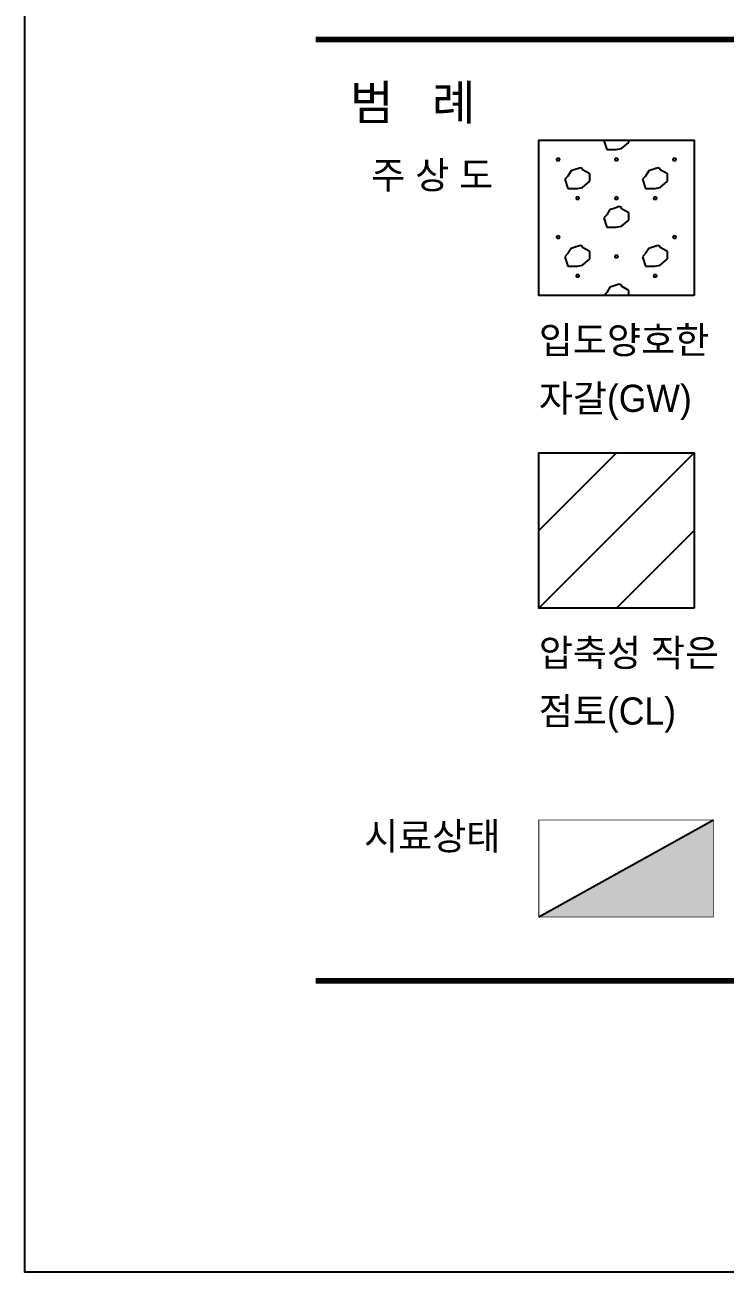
# Model space of a CAD drawing. Header units: metres. Extents: x 0 to 210, y 0 to 319.
# Drawn here: x 0 to 36.1, y -0.1 to 64.2 of the extents above; entities that cross this region are included whole.
import ezdxf
from ezdxf.enums import TextEntityAlignment as Align

# ---------------------------------------------------------------- set-up
doc = ezdxf.new("R2010")
doc.units = ezdxf.units.M
doc.header["$MEASUREMENT"] = 0
doc.layers.add('#영역', color=2, linetype='Continuous')
doc.styles.get("Standard").update_dxf_attribs({"font": 'gulim.ttc', "bigfont": 'visiohg.shx'})

# ---------------------------------------------------------------- blocks, each defined once
blk = doc.blocks.new('범례 외')
h = blk.add_hatch(color=256)
h.dxf.hatch_style = 1
h.paths.add_polyline_path([(586.464, 23.237), (577.464, 18.237), (586.464, 18.237)])
for p, q in [((580.821, 58.26), (580.81, 58.249)), ((580.81, 58.249), (580.964, 57.769)), ((581.453, 57.769), (581.722, 57.826)), ((581.722, 57.826), (582.097, 58.143)), ((582.097, 58.201), (582.097, 58.26)), ((582.097, 58.143), (582.097, 58.201)), ((578.392, 57.308), (578.38, 57.284)), ((578.38, 57.284), (578.38, 57.26)), ((578.38, 57.26), (578.38, 57.236)), ((578.38, 57.236), (578.416, 57.212)), ((578.416, 57.32), (578.392, 57.308)), ((578.44, 57.32), (578.416, 57.32)), ((578.416, 57.212), (578.44, 57.212)), ((578.464, 57.332), (578.44, 57.32)), ((578.44, 57.212), (578.476, 57.212)), ((578.488, 57.32), (578.464, 57.332)), ((578.476, 57.212), (578.5, 57.212)), ((578.524, 57.32), (578.488, 57.32)), ((578.5, 57.212), (578.524, 57.224)), ((578.536, 57.296), (578.524, 57.32)), ((578.524, 57.224), (578.548, 57.248)), ((578.548, 57.272), (578.536, 57.296)), ((578.548, 57.248), (578.548, 57.272)), ((580.964, 57.769), (581.233, 57.769)), ((581.233, 57.769), (581.453, 57.769)), ((581.392, 57.308), (581.38, 57.284)), ((581.38, 57.284), (581.38, 57.26)), ((581.38, 57.26), (581.38, 57.236)), ((581.38, 57.236), (581.416, 57.212)), ((581.416, 57.32), (581.392, 57.308)), ((581.44, 57.32), (581.416, 57.32)), ((581.416, 57.212), (581.44, 57.212)), ((581.464, 57.332), (581.44, 57.32)), ((581.44, 57.212), (581.476, 57.212)), ((581.488, 57.32), (581.464, 57.332)), ((581.476, 57.212), (581.5, 57.212)), ((581.524, 57.32), (581.488, 57.32)), ((581.5, 57.212), (581.524, 57.224)), ((581.536, 57.296), (581.524, 57.32)), ((581.524, 57.224), (581.548, 57.248)), ((581.548, 57.272), (581.536, 57.296)), ((581.548, 57.248), (581.548, 57.272)), ((584.392, 57.308), (584.38, 57.284)), ((584.38, 57.284), (584.38, 57.26)), ((584.38, 57.26), (584.38, 57.236)), ((584.38, 57.236), (584.416, 57.212)), ((584.416, 57.32), (584.392, 57.308)), ((584.44, 57.32), (584.416, 57.32)), ((584.416, 57.212), (584.44, 57.212)), ((584.464, 57.332), (584.44, 57.32)), ((584.44, 57.212), (584.476, 57.212)), ((584.488, 57.32), (584.464, 57.332)), ((584.476, 57.212), (584.5, 57.212)), ((584.524, 57.32), (584.488, 57.32)), ((584.5, 57.212), (584.524, 57.224)), ((584.536, 57.296), (584.524, 57.32)), ((584.524, 57.224), (584.548, 57.248)), ((584.548, 57.272), (584.536, 57.296)), ((584.548, 57.248), (584.548, 57.272)), ((579.127, 56.681), (578.964, 56.412)), ((579.29, 56.729), (579.127, 56.681)), ((579.607, 56.834), (579.29, 56.729)), ((579.722, 56.786), (579.607, 56.834)), ((579.722, 56.729), (579.722, 56.786)), ((580.097, 56.518), (579.722, 56.729)), ((583.127, 56.681), (582.964, 56.412)), ((583.29, 56.729), (583.127, 56.681)), ((583.607, 56.834), (583.29, 56.729)), ((583.722, 56.786), (583.607, 56.834)), ((583.722, 56.729), (583.722, 56.786)), ((584.097, 56.518), (583.722, 56.729)), ((578.964, 56.412), (578.81, 56.249)), ((578.81, 56.249), (578.964, 55.769)), ((579.722, 55.826), (580.097, 56.143)), ((580.097, 56.201), (580.097, 56.518)), ((580.097, 56.143), (580.097, 56.201)), ((582.964, 56.412), (582.81, 56.249)), ((582.81, 56.249), (582.964, 55.769)), ((583.722, 55.826), (584.097, 56.143)), ((584.097, 56.201), (584.097, 56.518)), ((584.097, 56.143), (584.097, 56.201)), ((578.964, 55.769), (579.233, 55.769)), ((579.233, 55.769), (579.453, 55.769)), ((579.392, 55.308), (579.38, 55.284)), ((579.38, 55.284), (579.38, 55.26)), ((579.38, 55.26), (579.38, 55.236)), ((579.416, 55.32), (579.392, 55.308)), ((579.44, 55.32), (579.416, 55.32)), ((579.464, 55.332), (579.44, 55.32)), ((579.453, 55.769), (579.722, 55.826)), ((579.488, 55.32), (579.464, 55.332)), ((579.524, 55.32), (579.488, 55.32)), ((579.536, 55.296), (579.524, 55.32)), ((579.548, 55.272), (579.536, 55.296)), ((579.548, 55.248), (579.548, 55.272)), ((581.392, 55.308), (581.38, 55.284)), ((581.38, 55.284), (581.38, 55.26)), ((581.38, 55.26), (581.38, 55.236)), ((581.416, 55.32), (581.392, 55.308)), ((581.44, 55.32), (581.416, 55.32)), ((581.464, 55.332), (581.44, 55.32)), ((581.488, 55.32), (581.464, 55.332)), ((581.524, 55.32), (581.488, 55.32)), ((581.536, 55.296), (581.524, 55.32)), ((581.548, 55.272), (581.536, 55.296)), ((581.548, 55.248), (581.548, 55.272)), ((582.964, 55.769), (583.233, 55.769)), ((583.233, 55.769), (583.453, 55.769)), ((583.392, 55.308), (583.38, 55.284)), ((583.38, 55.284), (583.38, 55.26)), ((583.38, 55.26), (583.38, 55.236)), ((583.416, 55.32), (583.392, 55.308)), ((583.44, 55.32), (583.416, 55.32)), ((583.464, 55.332), (583.44, 55.32)), ((583.453, 55.769), (583.722, 55.826)), ((583.488, 55.32), (583.464, 55.332)), ((583.524, 55.32), (583.488, 55.32)), ((583.536, 55.296), (583.524, 55.32)), ((583.548, 55.272), (583.536, 55.296)), ((583.548, 55.248), (583.548, 55.272)), ((579.38, 55.236), (579.416, 55.212)), ((579.416, 55.212), (579.44, 55.212)), ((579.44, 55.212), (579.476, 55.212)), ((579.476, 55.212), (579.5, 55.212)), ((579.5, 55.212), (579.524, 55.224)), ((579.524, 55.224), (579.548, 55.248)), ((581.127, 54.681), (580.964, 54.412)), ((581.29, 54.729), (581.127, 54.681)), ((581.607, 54.834), (581.29, 54.729)), ((581.38, 55.236), (581.416, 55.212)), ((581.416, 55.212), (581.44, 55.212)), ((581.44, 55.212), (581.476, 55.212)), ((581.476, 55.212), (581.5, 55.212)), ((581.5, 55.212), (581.524, 55.224)), ((581.524, 55.224), (581.548, 55.248)), ((581.722, 54.786), (581.607, 54.834)), ((581.722, 54.729), (581.722, 54.786)), ((582.097, 54.518), (581.722, 54.729)), ((583.38, 55.236), (583.416, 55.212)), ((583.416, 55.212), (583.44, 55.212)), ((583.44, 55.212), (583.476, 55.212)), ((583.476, 55.212), (583.5, 55.212)), ((583.5, 55.212), (583.524, 55.224)), ((583.524, 55.224), (583.548, 55.248)), ((580.964, 54.412), (580.81, 54.249)), ((580.81, 54.249), (580.964, 53.769)), ((581.722, 53.826), (582.097, 54.143)), ((582.097, 54.201), (582.097, 54.518)), ((582.097, 54.143), (582.097, 54.201)), ((578.464, 53.332), (578.44, 53.32)), ((578.488, 53.32), (578.464, 53.332)), ((580.964, 53.769), (581.233, 53.769)), ((581.233, 53.769), (581.453, 53.769)), ((581.453, 53.769), (581.722, 53.826)), ((584.464, 53.332), (584.44, 53.32)), ((584.488, 53.32), (584.464, 53.332)), ((578.392, 53.308), (578.38, 53.284)), ((578.38, 53.284), (578.38, 53.26)), ((578.38, 53.26), (578.38, 53.236)), ((578.38, 53.236), (578.416, 53.212)), ((578.416, 53.32), (578.392, 53.308)), ((578.44, 53.32), (578.416, 53.32)), ((578.416, 53.212), (578.44, 53.212)), ((578.44, 53.212), (578.476, 53.212)), ((578.476, 53.212), (578.5, 53.212)), ((578.524, 53.32), (578.488, 53.32)), ((578.5, 53.212), (578.524, 53.224)), ((578.536, 53.296), (578.524, 53.32)), ((578.524, 53.224), (578.548, 53.248)), ((578.548, 53.272), (578.536, 53.296)), ((578.548, 53.248), (578.548, 53.272)), ((579.29, 52.729), (579.127, 52.681)), ((579.607, 52.834), (579.29, 52.729)), ((579.722, 52.786), (579.607, 52.834)), ((579.722, 52.729), (579.722, 52.786)), ((580.097, 52.518), (579.722, 52.729)), ((583.29, 52.729), (583.127, 52.681)), ((583.607, 52.834), (583.29, 52.729)), ((583.722, 52.786), (583.607, 52.834)), ((583.722, 52.729), (583.722, 52.786)), ((584.097, 52.518), (583.722, 52.729)), ((584.392, 53.308), (584.38, 53.284)), ((584.38, 53.284), (584.38, 53.26)), ((584.38, 53.26), (584.38, 53.236)), ((584.38, 53.236), (584.416, 53.212)), ((584.416, 53.32), (584.392, 53.308)), ((584.44, 53.32), (584.416, 53.32)), ((584.416, 53.212), (584.44, 53.212)), ((584.44, 53.212), (584.476, 53.212)), ((584.476, 53.212), (584.5, 53.212)), ((584.524, 53.32), (584.488, 53.32)), ((584.5, 53.212), (584.524, 53.224)), ((584.536, 53.296), (584.524, 53.32)), ((584.524, 53.224), (584.548, 53.248)), ((584.548, 53.272), (584.536, 53.296)), ((584.548, 53.248), (584.548, 53.272)), ((578.964, 52.412), (578.81, 52.249)), ((578.81, 52.249), (578.964, 51.769)), ((579.127, 52.681), (578.964, 52.412)), ((579.722, 51.826), (580.097, 52.143)), ((580.097, 52.201), (580.097, 52.518)), ((580.097, 52.143), (580.097, 52.201)), ((581.392, 52.308), (581.38, 52.284)), ((581.38, 52.284), (581.38, 52.26)), ((581.38, 52.26), (581.38, 52.236)), ((581.38, 52.236), (581.416, 52.212)), ((581.416, 52.32), (581.392, 52.308)), ((581.44, 52.32), (581.416, 52.32)), ((581.416, 52.212), (581.44, 52.212)), ((581.464, 52.332), (581.44, 52.32)), ((581.44, 52.212), (581.476, 52.212)), ((581.488, 52.32), (581.464, 52.332)), ((581.476, 52.212), (581.5, 52.212)), ((581.524, 52.32), (581.488, 52.32)), ((581.5, 52.212), (581.524, 52.224)), ((581.536, 52.296), (581.524, 52.32)), ((581.524, 52.224), (581.548, 52.248)), ((581.548, 52.272), (581.536, 52.296)), ((581.548, 52.248), (581.548, 52.272)), ((582.964, 52.412), (582.81, 52.249)), ((582.81, 52.249), (582.964, 51.769)), ((583.127, 52.681), (582.964, 52.412)), ((583.722, 51.826), (584.097, 52.143)), ((584.097, 52.201), (584.097, 52.518)), ((584.097, 52.143), (584.097, 52.201)), ((578.964, 51.769), (579.233, 51.769)), ((579.233, 51.769), (579.453, 51.769)), ((579.453, 51.769), (579.722, 51.826)), ((582.964, 51.769), (583.233, 51.769)), ((583.233, 51.769), (583.453, 51.769)), ((583.453, 51.769), (583.722, 51.826)), ((579.392, 51.308), (579.38, 51.284)), ((579.38, 51.284), (579.38, 51.26)), ((579.38, 51.26), (579.38, 51.236)), ((579.38, 51.236), (579.416, 51.212)), ((579.416, 51.32), (579.392, 51.308)), ((579.44, 51.32), (579.416, 51.32)), ((579.416, 51.212), (579.44, 51.212)), ((579.464, 51.332), (579.44, 51.32)), ((579.44, 51.212), (579.476, 51.212)), ((579.488, 51.32), (579.464, 51.332)), ((579.476, 51.212), (579.5, 51.212)), ((579.524, 51.32), (579.488, 51.32)), ((579.5, 51.212), (579.524, 51.224)), ((579.536, 51.296), (579.524, 51.32)), ((579.524, 51.224), (579.548, 51.248)), ((579.548, 51.272), (579.536, 51.296)), ((579.548, 51.248), (579.548, 51.272)), ((581.607, 50.834), (581.29, 50.729)), ((581.722, 50.786), (581.607, 50.834)), ((581.722, 50.729), (581.722, 50.786)), ((583.392, 51.308), (583.38, 51.284)), ((583.38, 51.284), (583.38, 51.26)), ((583.38, 51.26), (583.38, 51.236)), ((583.38, 51.236), (583.416, 51.212)), ((583.416, 51.32), (583.392, 51.308)), ((583.44, 51.32), (583.416, 51.32)), ((583.416, 51.212), (583.44, 51.212)), ((583.464, 51.332), (583.44, 51.32)), ((583.44, 51.212), (583.476, 51.212)), ((583.488, 51.32), (583.464, 51.332)), ((583.476, 51.212), (583.5, 51.212)), ((583.524, 51.32), (583.488, 51.32)), ((583.5, 51.212), (583.524, 51.224)), ((583.536, 51.296), (583.524, 51.32)), ((583.524, 51.224), (583.548, 51.248)), ((583.548, 51.272), (583.536, 51.296)), ((583.548, 51.248), (583.548, 51.272)), ((580.964, 50.412), (580.821, 50.26)), ((581.127, 50.681), (580.964, 50.412)), ((581.29, 50.729), (581.127, 50.681)), ((582.097, 50.518), (581.722, 50.729)), ((582.097, 50.26), (582.097, 50.518)), ((585.464, 42.149), (577.464, 34.149)), ((581.464, 42.149), (577.464, 38.149)), ((585.464, 38.149), (581.464, 34.149)), ((577.464, 18.237), (586.464, 23.237))]:
    blk.add_line(p, q)
for points in [[(585.464, 50.26), (577.464, 50.26), (577.464, 58.26), (585.464, 58.26)], [(585.464, 34.149), (577.464, 34.149), (577.464, 42.149), (585.464, 42.149)]]:
    blk.add_lwpolyline(points, close=True)
at = {"const_width": 0.0417}
blk.add_lwpolyline([(577.464, 23.237), (586.464, 23.237), (586.464, 18.237), (577.464, 18.237)], close=True, dxfattribs=at)
at = {"color": 159, "lineweight": -3, "true_color": 0x353859}
for s, height, p in [('범   례', 1.8, (570.964, 60.198)), ('주 상 도', 1.4, (571.964, 56.46)), ('시료상태', 1.4, (571.964, 22.401))]:
    blk.add_text(s, height=height, dxfattribs=at).set_placement(p, align=Align.MIDDLE_CENTER)
at = {"lineweight": -3}
for s, p in [('입도양호한', (577.464, 47.26)), ('자갈(GW)', (577.464, 44.26)), ('압축성 작은', (577.464, 31.149)), ('점토(CL)', (577.464, 28.149))]:
    blk.add_text(s, height=1.4, dxfattribs=at).set_placement(p)

msp = doc.modelspace()

# ---------------------------------------------------------------- linework, layer by layer
at = {"layer": '#영역'}
msp.add_lwpolyline([(0, 296.944), (210, 296.944), (210, -0.056), (0, -0.056)], close=True, dxfattribs=at)
at = {"lineweight": -3, "flags": 128}
msp.add_lwpolyline([(0, 296.944), (210, 296.944), (210, -0.056), (0, -0.056)], close=True, dxfattribs=at)
msp.add_lwpolyline([(0, 296.944), (210, 296.944), (210, -0.056), (0, -0.056)], close=True, dxfattribs=at)
at = {"const_width": 0.3}
for points in [[(15, 63.444), (195, 63.444)], [(15, 14.944), (195, 14.944)]]:
    msp.add_lwpolyline(points, dxfattribs=at)

# ---------------------------------------------------------------- block references
msp.add_blockref('범례 외', (-550.964, 0))

doc.saveas('drawing.dxf')
